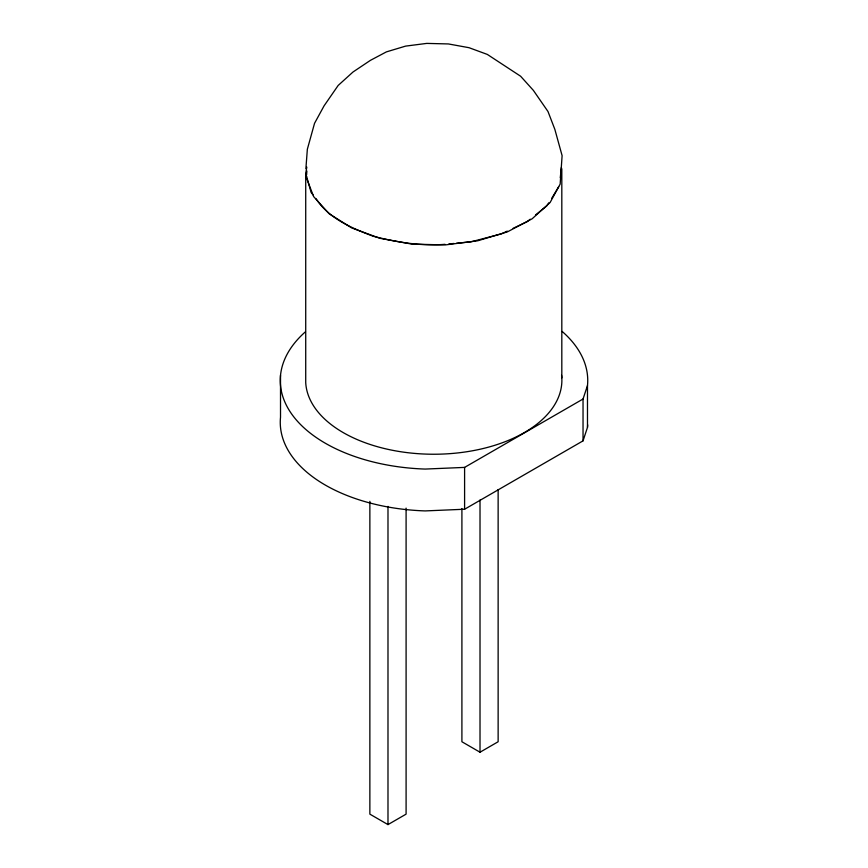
<?xml version="1.0" encoding="UTF-8"?>
<svg xmlns="http://www.w3.org/2000/svg" width="868" height="868" viewBox="0 0 868 868"><rect width="100%" height="100%" fill="white"/><g stroke="black" fill="none" stroke-linecap="round" stroke-linejoin="round"><path stroke-width="1.3" d="M305.894 168.609L307.348 149.242L314.541 123.321L324.057 105.874L338.162 85.455L352.994 72.011L370.441 60.337L386.401 51.885L405.616 46.112L426.763 43.4L448.398 43.942L469.056 47.707L487.328 54.424L520.616 76.232L533.364 90.37L547.99 111.516L554.847 129.365L562.106 155.654L560.164 184.092L550.106 202.504L532.149 218.79L507.487 231.843L477.823 240.762L445.175 244.939L411.768 244.092L379.869 238.288L351.659 227.915L329.059 213.68L313.619 196.559L306.382 177.712L306.502 176.139M306.588 174.859L306.881 171.007M561.596 375.367A128.106 73.964 0 0 1 440.043 454.148A128.106 73.964 0 0 1 305.72 382.614L305.72 173.416L306.816 167.101M558.699 186.772L551.592 198.512M560.272 177.669L561.433 167.361M280.516 375.377L280.516 417.215A153.734 88.753 0 0 0 425.19 510.916L464.597 509.234L583.036 440.857L583.036 399.02L587.484 385.544A153.734 88.753 0 0 0 562.149 331.435M583.036 440.857L587.484 427.381A153.734 88.753 0 0 0 587.669 424.821M548.739 202.862L546.688 205.998L535.502 214.993M530.25 219.213L527.18 221.687L513.107 228.338M305.482 331.75A153.734 88.753 0 0 0 425.19 469.067L464.597 467.396L583.036 399.02M461.906 508.529L461.906 741.749L480.015 752.22L498.134 741.749L498.134 489.552M369.866 501.346L369.866 814.141L387.985 824.6L406.094 814.141L406.094 508.116M507.27 231.105L501.313 233.915L470.836 241.868L456.568 243.224M445.002 244.32C420.839 246.306 396.643 242.205 373.262 236.27C351.898 228.175 328.918 218.595 315.995 198.674M448.864 243.951L453.997 243.463M312.925 194.757L311.135 192.468L305.72 173.416M587.484 385.544L587.484 427.381M561.813 168.728L561.813 377.927M480.015 500.011L480.015 752.22M464.597 467.396L464.597 509.234M387.985 506.391L387.985 824.6"/></g></svg>
